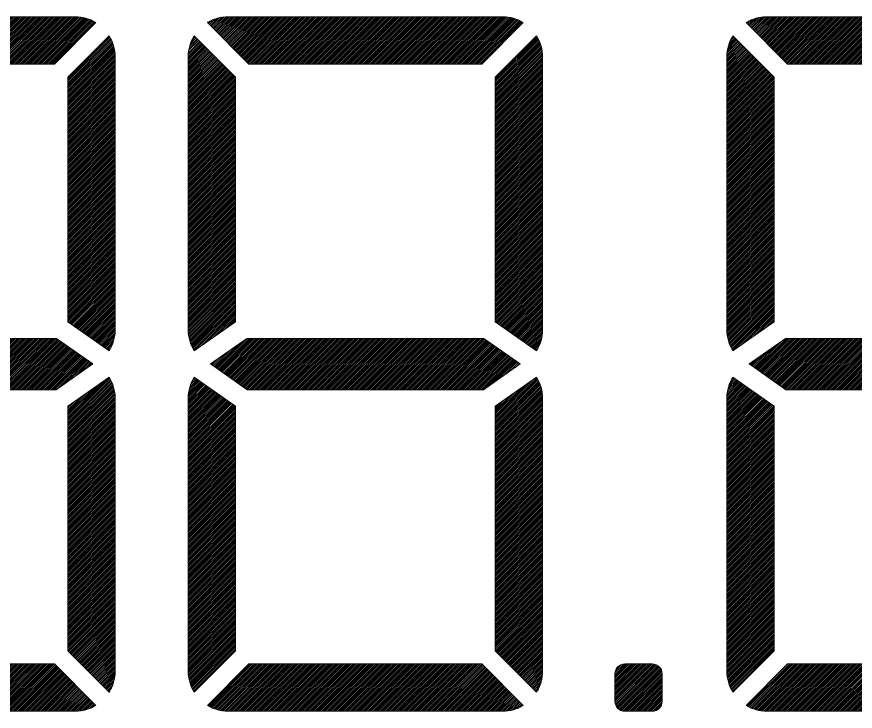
# Model space of a CAD drawing. Header units: millimetres. Extents: x 1946 to 4611, y 2266 to 2855.
# Drawn here: x 3692.85 to 3716.28, y 2698.61 to 2718.02 of the extents above; entities that cross this region are included whole.
import ezdxf

# ---------------------------------------------------------------- set-up
doc = ezdxf.new("R2010")
doc.units = ezdxf.units.MM
doc.layers.add('05___PRT_ALL_DTM_CSYS', color=7, linetype='Continuous')

msp = doc.modelspace()

# ---------------------------------------------------------------- hatches: boundary and pattern name
at = {"layer": '05___PRT_ALL_DTM_CSYS'}
h = msp.add_hatch(dxfattribs=at)
h.set_pattern_fill('ANSI31', color=256, scale=0.011)
h.set_pattern_definition([(45, (-412.98522, 4249.300888), (-0.02469570433, 0.02469570433), [])])
h.paths.add_polyline_path([(3690.41985, 2716.69931), (3693.90844, 2716.69931), (3695.06233, 2717.86033, 0.13606306), (3694.48891, 2718.01931), (3690.41985, 2718.01931), (3686.81604, 2718.01931, 0.13606306), (3686.24263, 2717.86033), (3687.39652, 2716.69931)])
h.paths.add_polyline_path([(3687.02254, 2716.3292), (3685.86835, 2717.49047, 0.1390936), (3685.70248, 2716.90575), (3685.70248, 2709.2713, 0.1390936), (3685.86835, 2708.68657), (3687.02257, 2709.49822)])
h.paths.add_polyline_path([(3695.60248, 2716.90575, 0.1390936), (3695.43661, 2717.49047), (3694.28242, 2716.3292), (3694.28239, 2709.49822), (3695.43661, 2708.68657, 0.1390936), (3695.60248, 2709.2713)])
h.paths.add_polyline_path([(3690.41985, 2709.02864), (3687.3386, 2709.02864), (3686.32664, 2708.31703), (3687.34825, 2707.59863), (3690.41985, 2707.59863), (3693.95671, 2707.59863), (3694.97831, 2708.31703), (3693.96635, 2709.02864)])
h.paths.add_polyline_path([(3685.70248, 2699.72831, 0.1390936), (3685.86835, 2699.14358), (3687.02254, 2700.30485), (3687.02257, 2707.13583), (3685.86835, 2707.94748, 0.1390936), (3685.70248, 2707.36276)])
h.paths.add_polyline_path([(3690.41985, 2699.93474), (3687.39652, 2699.93474), (3686.24263, 2698.77373, 0.13606306), (3686.81604, 2698.61474), (3690.41985, 2698.61474), (3694.48891, 2698.61474, 0.13606306), (3695.06233, 2698.77373), (3693.90844, 2699.93474)])
h.paths.add_polyline_path([(3695.60248, 2707.36276, 0.1390936), (3695.43661, 2707.94748), (3694.28239, 2707.13583), (3694.28242, 2700.30485), (3695.43661, 2699.14358, 0.1390936), (3695.60248, 2699.72831)])
h.paths.add_polyline_path([(3702.3607, 2716.69931), (3705.8493, 2716.69931), (3707.00318, 2717.86033, 0.13606306), (3706.42977, 2718.01931), (3702.3607, 2718.01931), (3698.7569, 2718.01931, 0.13606306), (3698.18348, 2717.86033), (3699.33737, 2716.69931)])
h.paths.add_polyline_path([(3698.96339, 2716.3292), (3697.80921, 2717.49047, 0.1390936), (3697.64333, 2716.90575), (3697.64333, 2709.2713, 0.1390936), (3697.80921, 2708.68657), (3698.96342, 2709.49822)])
h.paths.add_polyline_path([(3702.3607, 2709.02864), (3699.27946, 2709.02864), (3698.2675, 2708.31703), (3699.2891, 2707.59863), (3702.3607, 2707.59863), (3705.89756, 2707.59863), (3706.91917, 2708.31703), (3705.90721, 2709.02864)])
h.paths.add_polyline_path([(3706.22324, 2709.49822), (3707.37746, 2708.68657, 0.1390936), (3707.54333, 2709.2713), (3707.54333, 2716.90575, 0.1390936), (3707.37746, 2717.49047), (3706.22327, 2716.3292)])
h.paths.add_polyline_path([(3706.22327, 2700.30485), (3707.37746, 2699.14358, 0.1390936), (3707.54333, 2699.72831), (3707.54333, 2707.36276, 0.1390936), (3707.37746, 2707.94748), (3706.22324, 2707.13583)])
h.paths.add_polyline_path([(3702.3607, 2699.93474), (3699.33737, 2699.93474), (3698.18348, 2698.77373, 0.13606306), (3698.7569, 2698.61474), (3702.3607, 2698.61474), (3706.42977, 2698.61474, 0.13606306), (3707.00318, 2698.77373), (3705.8493, 2699.93474)])
h.paths.add_polyline_path([(3698.96342, 2707.13583), (3697.80921, 2707.94748, 0.1390936), (3697.64333, 2707.36276), (3697.64333, 2699.72831, 0.1390936), (3697.80921, 2699.14358), (3698.96339, 2700.30485)])
h.paths.add_polyline_path([(3717.40953, 2716.69931), (3720.89812, 2716.69931), (3722.052, 2717.86033, 0.13606306), (3721.47859, 2718.01931), (3717.40953, 2718.01931), (3713.80572, 2718.01931, 0.13606306), (3713.23231, 2717.86033), (3714.38619, 2716.69931)])
h.paths.add_polyline_path([(3714.01222, 2716.3292), (3712.85803, 2717.49047, 0.1390936), (3712.69216, 2716.90575), (3712.69216, 2709.2713, 0.1390936), (3712.85803, 2708.68657), (3714.01225, 2709.49822)])
h.paths.add_polyline_path([(3721.27207, 2709.49822), (3722.42628, 2708.68657, 0.1390936), (3722.59216, 2709.2713), (3722.59216, 2716.90575, 0.1390936), (3722.42628, 2717.49047), (3721.27209, 2716.3292)])
h.paths.add_polyline_path([(3720.94639, 2707.59863), (3721.96799, 2708.31703), (3720.95603, 2709.02864), (3717.40953, 2709.02864), (3714.32828, 2709.02864), (3713.31632, 2708.31703), (3714.33793, 2707.59863), (3717.40953, 2707.59863)])
h.paths.add_polyline_path([(3714.01225, 2707.13583), (3712.85803, 2707.94748, 0.1390936), (3712.69216, 2707.36276), (3712.69216, 2699.72831, 0.1390936), (3712.85803, 2699.14358), (3714.01222, 2700.30485)])
h.paths.add_polyline_path([(3714.38619, 2699.93474), (3713.23231, 2698.77373, 0.13606306), (3713.80572, 2698.61474), (3717.40953, 2698.61474), (3721.47859, 2698.61474, 0.13606306), (3722.052, 2698.77373), (3720.89812, 2699.93474), (3717.40953, 2699.93474)])
h.paths.add_polyline_path([(3721.27209, 2700.30485), (3722.42628, 2699.14358, 0.1390936), (3722.59216, 2699.72831), (3722.59216, 2707.36276, 0.1390936), (3722.42628, 2707.94748), (3721.27207, 2707.13583)])
at = {"layer": '05___PRT_ALL_DTM_CSYS', "lineweight": 0}
h = msp.add_hatch(dxfattribs=at)
h.set_pattern_fill('ANSI31', color=256, scale=0.011)
h.set_pattern_definition([(45, (1461.085966, 3057.09424), (-0.02469570433, 0.02469570433), [])])
edge = h.paths.add_edge_path()
edge.add_line((3710.88596, 2698.8899), (3710.88596, 2699.6599))
edge.add_arc((3710.61096, 2699.6599), 0.275, 0, 90)
edge.add_line((3710.61096, 2699.9349), (3709.84096, 2699.9349))
edge.add_arc((3709.84096, 2699.6599), 0.275, 90, 180)
edge.add_line((3709.56596, 2699.6599), (3709.56596, 2698.8899))
edge.add_arc((3709.84096, 2698.8899), 0.275, 180, 270)
edge.add_line((3709.84096, 2698.6149), (3710.61096, 2698.6149))
edge.add_arc((3710.61096, 2698.8899), 0.275, 270, 360)

# ---------------------------------------------------------------- linework, layer by layer
for points in [[(3690.41985, 2718.01931), (3694.48891, 2718.01931, -0.13606306), (3695.06233, 2717.86033), (3693.90844, 2716.69931), (3690.41985, 2716.69931), (3687.39652, 2716.69931), (3686.24263, 2717.86033, -0.13606306), (3686.81604, 2718.01931)], [(3698.7569, 2718.01931, 0.13606306), (3698.18348, 2717.86033), (3699.33737, 2716.69931), (3705.8493, 2716.69931), (3707.00318, 2717.86033, 0.13606306), (3706.42977, 2718.01931)], [(3717.40953, 2718.01931), (3721.47859, 2718.01931, -0.13606306), (3722.052, 2717.86033), (3720.89812, 2716.69931), (3717.40953, 2716.69931), (3714.38619, 2716.69931), (3713.23231, 2717.86033, -0.13606306), (3713.80572, 2718.01931)], [(3695.60248, 2709.2713, -0.1390936), (3695.43661, 2708.68657), (3694.28239, 2709.49822), (3694.28242, 2716.3292), (3695.43661, 2717.49047, -0.1390936), (3695.60248, 2716.90575)], [(3697.64333, 2709.2713, 0.1390936), (3697.80921, 2708.68657), (3698.96342, 2709.49822), (3698.96339, 2716.3292), (3697.80921, 2717.49047, 0.1390936), (3697.64333, 2716.90575)], [(3707.54333, 2709.2713, -0.1390936), (3707.37746, 2708.68657), (3706.22324, 2709.49822), (3706.22327, 2716.3292), (3707.37746, 2717.49047, -0.1390936), (3707.54333, 2716.90575)], [(3712.69216, 2709.2713, 0.1390936), (3712.85803, 2708.68657), (3714.01225, 2709.49822), (3714.01222, 2716.3292), (3712.85803, 2717.49047, 0.1390936), (3712.69216, 2716.90575)], [(3695.60248, 2707.36276, 0.1390936), (3695.43661, 2707.94748), (3694.28239, 2707.13583), (3694.28242, 2700.30485), (3695.43661, 2699.14358, 0.1390936), (3695.60248, 2699.72831)], [(3697.64333, 2707.36276, -0.1390936), (3697.80921, 2707.94748), (3698.96342, 2707.13583), (3698.96339, 2700.30485), (3697.80921, 2699.14358, -0.1390936), (3697.64333, 2699.72831)], [(3707.54333, 2707.36276, 0.1390936), (3707.37746, 2707.94748), (3706.22324, 2707.13583), (3706.22327, 2700.30485), (3707.37746, 2699.14358, 0.1390936), (3707.54333, 2699.72831)], [(3712.69216, 2707.36276, -0.1390936), (3712.85803, 2707.94748), (3714.01225, 2707.13583), (3714.01222, 2700.30485), (3712.85803, 2699.14358, -0.1390936), (3712.69216, 2699.72831)], [(3690.41985, 2698.61474), (3694.48891, 2698.61474, 0.13606306), (3695.06233, 2698.77373), (3693.90844, 2699.93474), (3690.41985, 2699.93474), (3687.39652, 2699.93474), (3686.24263, 2698.77373, 0.13606306), (3686.81604, 2698.61474)], [(3702.3607, 2698.61474), (3706.42977, 2698.61474, 0.13606306), (3707.00318, 2698.77373), (3705.8493, 2699.93474), (3702.3607, 2699.93474), (3699.33737, 2699.93474), (3698.18348, 2698.77373, 0.13606306), (3698.7569, 2698.61474)], [(3710.88596, 2698.8899), (3710.88596, 2699.6599, 0.41421356), (3710.61096, 2699.9349), (3709.84096, 2699.9349, 0.41421356), (3709.56596, 2699.6599), (3709.56596, 2698.8899, 0.41421356), (3709.84096, 2698.6149), (3710.61096, 2698.6149, 0.41421356)], [(3717.40953, 2698.61474), (3721.47859, 2698.61474, 0.13606306), (3722.052, 2698.77373), (3720.89812, 2699.93474), (3717.40953, 2699.93474), (3714.38619, 2699.93474), (3713.23231, 2698.77373, 0.13606306), (3713.80572, 2698.61474)]]:
    msp.add_lwpolyline(points, format="xyb", close=True, dxfattribs=at)
for points in [[(3690.41985, 2709.02864), (3693.96635, 2709.02864), (3694.97831, 2708.31703), (3693.95671, 2707.59863), (3690.41985, 2707.59863), (3687.34825, 2707.59863), (3686.32664, 2708.31703), (3687.3386, 2709.02864)], [(3702.3607, 2709.02864), (3705.90721, 2709.02864), (3706.91917, 2708.31703), (3705.89756, 2707.59863), (3702.3607, 2707.59863), (3699.2891, 2707.59863), (3698.2675, 2708.31703), (3699.27946, 2709.02864)], [(3717.40953, 2709.02864), (3720.95603, 2709.02864), (3721.96799, 2708.31703), (3720.94639, 2707.59863), (3717.40953, 2707.59863), (3714.33793, 2707.59863), (3713.31632, 2708.31703), (3714.32828, 2709.02864)]]:
    msp.add_lwpolyline(points, close=True, dxfattribs=at)

doc.saveas('drawing.dxf')
